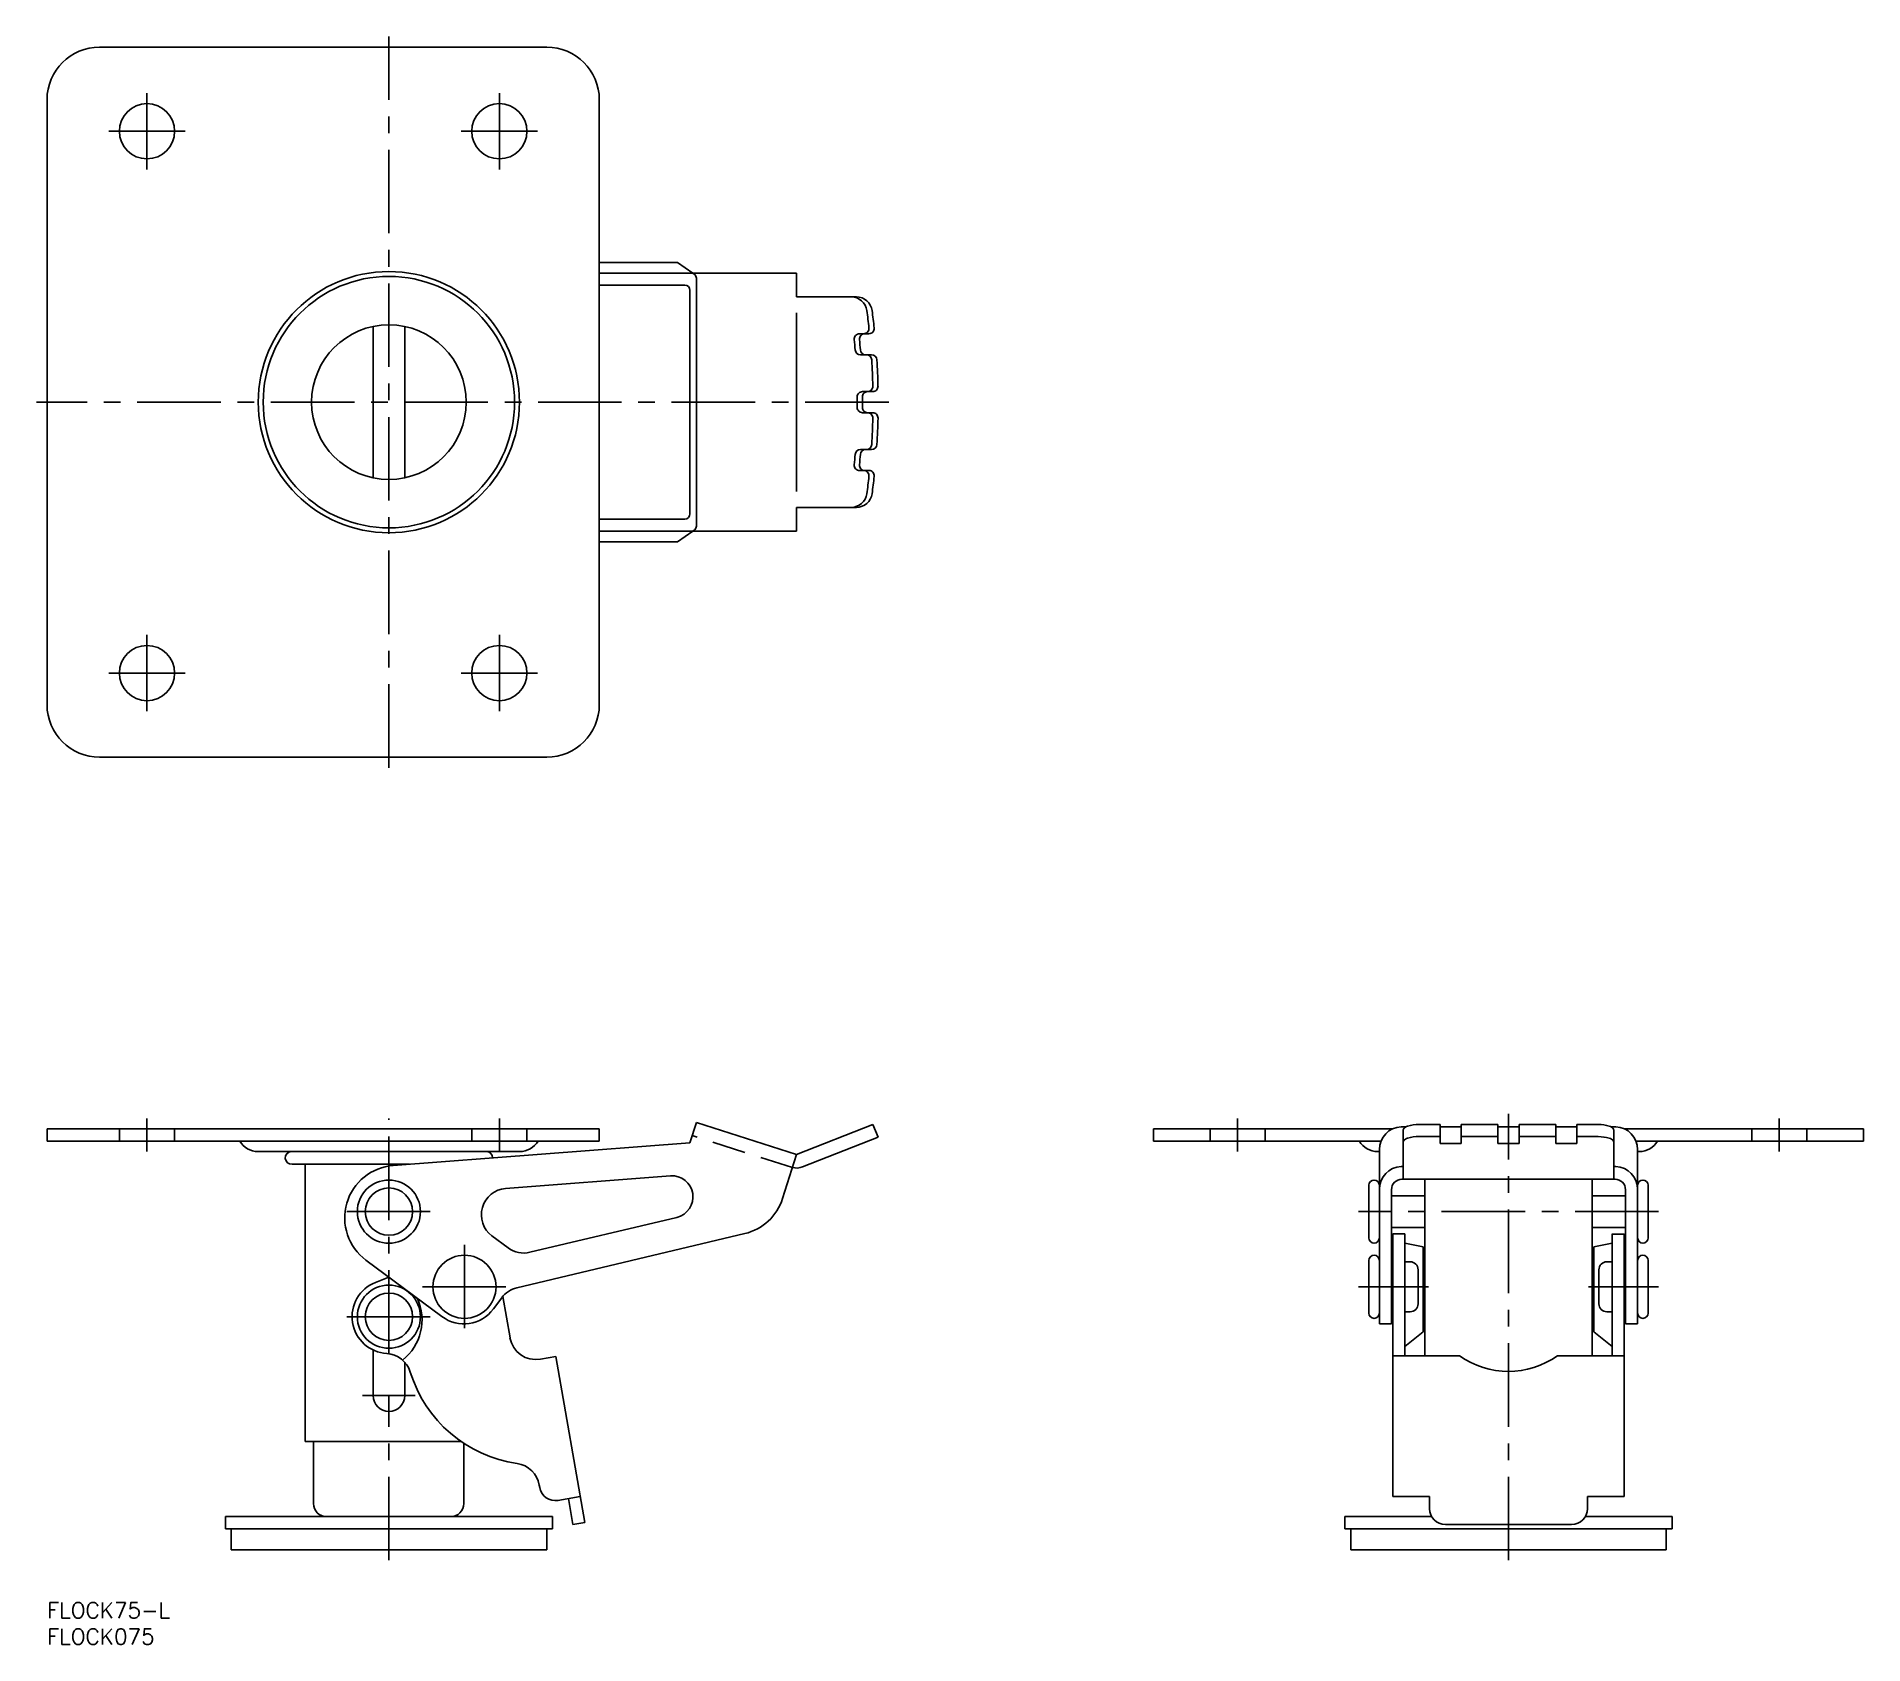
# Model space of a CAD drawing. Extents: x -2 to 345, y -8 to 298.
import ezdxf

# ---------------------------------------------------------------- set-up
doc = ezdxf.new("R2010")
doc.units = 0
doc.header["$LTSCALE"] = 0.5
doc.linetypes.add('CENTER', pattern=[50.8, 31.75, -6.35, 6.35, -6.35])
doc.linetypes.add('DASHED', pattern=[19.05, 12.7, -6.35])
for name, color, linetype in [('MSM_CENTER', 1, 'CENTER'), ('MSM_CONTINUOUS', 7, 'CONTINUOUS'), ('MSM_DASHED', 4, 'DASHED'), ('MSM_PART_NUMBER', 7, 'CONTINUOUS')]:
    doc.layers.add(name, color=color, linetype=linetype)
doc.styles.get("Standard").update_dxf_attribs({"font": 'txt.shx', "height": 3, "bigfont": 'bigfont.shx'})

# ---------------------------------------------------------------- blocks, each defined once
blk = doc.blocks.new('*U2')
at = {"layer": 'MSM_PART_NUMBER'}
blk.add_text('FLOCK75-L', height=3, dxfattribs=at).set_placement((0, -3))
blk = doc.blocks.new('*U3')
at = {"layer": 'MSM_PART_NUMBER'}
blk.add_text('FLOCK075', height=3, dxfattribs=at).set_placement((0, -8))

msp = doc.modelspace()

# ---------------------------------------------------------------- linework, layer by layer
at = {"layer": 'MSM_CENTER'}
for p, q in [((65, 158.66), (65, 297.66)), ((19, 286.91), (19, 272.41)), ((86, 272.41), (86, 286.91)), ((11.75, 279.66), (26.25, 279.66)), ((78.75, 279.66), (93.25, 279.66)), ((160.04, 228.17), (-2, 228.16)), ((19, 183.91), (19, 169.41)), ((86, 169.41), (86, 183.91)), ((11.75, 176.66), (26.25, 176.66)), ((78.75, 176.66), (93.25, 176.66)), ((19, 92), (19, 85.7)), ((65, 47.27), (65, 92)), ((86, 92), (86, 85.7)), ((226.38, 85.7), (226.38, 92)), ((277.88, 8), (277.88, 92.84)), ((329.38, 85.7), (329.38, 92)), ((57, 74.28), (73, 74.28)), ((306.43, 74.28), (249.33, 74.28)), ((79.37, 67.99), (79.37, 51.99)), ((71.37, 59.99), (87.37, 59.99)), ((262.68, 59.99), (249.33, 59.99)), ((293.08, 59.99), (306.43, 59.99)), ((57, 54.3), (73, 54.3)), ((60, 39.3), (70, 39.3)), ((65, 8), (65, 39.3))]:
    msp.add_line(p, q, dxfattribs=at)
at = {"layer": 'MSM_CONTINUOUS'}
for p, q in [((10, 295.66), (95, 295.66)), ((0, 285.66), (0, 170.66)), ((105, 285.66), (105, 170.66)), ((119.85, 254.71), (105, 254.71)), ((119.85, 254.71), (122.82, 252.71)), ((105, 252.71), (142.53, 252.71)), ((105, 250.41), (121.25, 250.41)), ((123.47, 251.71), (123.47, 204.61)), ((142.53, 248.16), (142.53, 252.71)), ((122.25, 249.41), (122.25, 206.91)), ((153.89, 248.16), (142.53, 248.16)), ((142.53, 211.16), (142.53, 245.16)), ((62, 242.55), (62, 213.77)), ((68, 242.55), (68, 213.77)), ((154.48, 241.16), (156.27, 241.16)), ((154.65, 237.16), (156.79, 237.16)), ((155.04, 230.16), (157, 230.16)), ((155.04, 226.16), (157, 226.16)), ((154.65, 219.16), (156.79, 219.16)), ((154.48, 215.16), (156.27, 215.16)), ((105, 205.91), (121.25, 205.91)), ((153.89, 208.16), (142.53, 208.16)), ((142.53, 203.61), (142.53, 208.16)), ((105, 203.61), (142.53, 203.61)), ((119.85, 201.61), (105, 201.61)), ((119.85, 201.61), (122.82, 203.61)), ((10, 160.66), (95, 160.66)), ((122.25, 87.37), (123.47, 91.2)), ((142.53, 85.14), (123.47, 91.2)), ((157.01, 90.84), (142.53, 85.14)), ((158, 88.44), (157.01, 90.84)), ((257.46, 90.4), (257.88, 90.4)), ((257.88, 90.4), (258.36, 90.4)), ((260.88, 90.84), (264.88, 90.84)), ((264.88, 90.84), (264.88, 87.2)), ((264.88, 90.4), (268.88, 90.4)), ((268.88, 90.84), (275.88, 90.84)), ((268.88, 87.2), (268.88, 90.84)), ((275.88, 90.84), (275.88, 88.34)), ((275.88, 87.2), (275.88, 90.84)), ((275.88, 90.4), (279.88, 90.4)), ((286.88, 90.84), (279.88, 90.84)), ((279.88, 88.34), (279.88, 90.84)), ((279.88, 90.84), (279.88, 87.2)), ((279.88, 90.84), (279.88, 90.84)), ((286.88, 87.2), (286.88, 90.84)), ((286.88, 90.4), (290.88, 90.4)), ((294.96, 90.84), (290.88, 90.84)), ((290.88, 90.84), (290.88, 87.2)), ((297.39, 90.4), (298.29, 90.4)), ((0, 90), (105, 90)), ((0, 87.7), (0, 90)), ((0, 87.7), (105, 87.7)), ((65.84, 83.06), (122.25, 87.37)), ((105, 87.7), (105, 90)), ((158, 88.44), (143.65, 82.79)), ((210.38, 90), (255.82, 90)), ((210.38, 87.7), (210.38, 90)), ((210.38, 87.7), (253.64, 87.7)), ((257.88, 89.84), (257.88, 80.44)), ((260.88, 88.54), (264.88, 88.54)), ((264.88, 87.2), (268.88, 87.2)), ((268.88, 88.54), (275.88, 88.54)), ((275.88, 87.2), (279.88, 87.2)), ((286.88, 88.54), (279.88, 88.54)), ((286.88, 87.2), (290.88, 87.2)), ((294.96, 88.54), (290.88, 88.54)), ((297.88, 80.44), (297.88, 89.84)), ((299.94, 90), (345.38, 90)), ((345.38, 87.7), (302.12, 87.7)), ((345.38, 90), (345.38, 87.7)), ((40.11, 85.7), (89.89, 85.7)), ((139.87, 76.79), (142.53, 85.14)), ((252.99, 85.7), (253.33, 85.7)), ((253.33, 52.95), (253.33, 86.1)), ((302.43, 52.95), (302.43, 86.1)), ((302.76, 85.7), (302.43, 85.7)), ((46.6, 83.3), (65, 83.3)), ((49.1, 83.3), (49.1, 30.6)), ((65, 83.3), (68.92, 83.3)), ((87.2, 78.68), (118.52, 81.07)), ((257.46, 82.84), (257.88, 82.84)), ((257.63, 80.44), (298.17, 80.44)), ((261.98, 80.44), (261.98, 46.89)), ((293.78, 80.44), (293.78, 46.89)), ((298.29, 82.85), (297.88, 82.85)), ((251.33, 69.28), (251.33, 79.28)), ((255.63, 52.95), (255.63, 78.44)), ((255.63, 77.28), (261.98, 77.28)), ((300.13, 77.28), (293.78, 77.28)), ((300.13, 52.95), (300.13, 78.45)), ((304.43, 69.28), (304.43, 79.28)), ((91.8, 66.55), (119.74, 73.19)), ((84.6, 69.68), (87.66, 67.4)), ((89.33, 59.8), (132.65, 70.09)), ((261.98, 71.28), (255.63, 71.28)), ((255.88, 20.13), (255.88, 70.03)), ((258.18, 70.03), (255.88, 70.03)), ((258.18, 46.89), (258.18, 70.03)), ((293.78, 71.28), (300.13, 71.28)), ((297.58, 47.13), (297.58, 70.02)), ((297.58, 46.89), (297.58, 70.03)), ((297.58, 70.02), (299.88, 70.02)), ((299.88, 20.13), (299.88, 70.03)), ((299.88, 27.02), (299.88, 70.02)), ((261.68, 67.61), (258.18, 68.3)), ((261.68, 67.61), (261.68, 51.42)), ((294.08, 67.61), (297.58, 68.3)), ((294.08, 67.61), (294.08, 51.42)), ((60.63, 65.07), (75.08, 54.33)), ((251.33, 54.99), (251.33, 64.99)), ((255.88, 62.99), (255.63, 62.99)), ((259.18, 64.74), (258.38, 64.74)), ((260.68, 56.74), (260.68, 63.24)), ((295.08, 56.74), (295.08, 63.24)), ((296.58, 64.74), (297.38, 64.74)), ((299.88, 62.99), (300.13, 62.99)), ((304.43, 54.99), (304.43, 64.99)), ((65.01, 61.81), (62.47, 60.83)), ((84.87, 55.77), (86.47, 57.92)), ((86.66, 58.16), (88.03, 50.28)), ((255.88, 56.99), (255.63, 56.99)), ((299.88, 56.99), (300.13, 56.99)), ((253.33, 52.95), (255.63, 52.95)), ((259.18, 55.24), (258.38, 55.24)), ((296.58, 55.24), (297.38, 55.24)), ((302.43, 52.95), (300.13, 52.95)), ((261.68, 51.42), (258.18, 48.61)), ((294.08, 51.42), (297.58, 48.61)), ((62, 47.98), (62, 39.3)), ((68, 39.3), (68, 45.66)), ((93.81, 46.21), (96.77, 46.73)), ((96.77, 46.73), (102.24, 15.2)), ((268.58, 46.89), (255.88, 46.89)), ((299.88, 46.89), (287.17, 46.89)), ((78.7, 30.6), (49.1, 30.6)), ((50.65, 18.8), (50.65, 30.6)), ((79.25, 18.8), (79.25, 30.23)), ((93.6, 22.3), (93.68, 21.83)), ((97.15, 19.39), (101.39, 20.13)), ((99.12, 19.73), (99.98, 14.81)), ((262.88, 20.13), (255.88, 20.13)), ((262.88, 20.13), (262.88, 17.81)), ((299.88, 20.13), (292.88, 20.13)), ((292.88, 20.13), (292.88, 17.81)), ((33.9, 16.3), (96.1, 16.3)), ((33.9, 14), (33.9, 16.3)), ((33.9, 14), (96.1, 14)), ((35, 10), (35, 14)), ((95, 10), (95, 14)), ((96.1, 14), (96.1, 16.3)), ((102.24, 15.2), (99.98, 14.81)), ((246.78, 16.3), (263.28, 16.3)), ((246.78, 14), (246.78, 16.3)), ((246.78, 14), (308.98, 14)), ((247.88, 10), (247.88, 14)), ((289.88, 14.81), (265.88, 14.81)), ((292.47, 16.3), (308.98, 16.3)), ((307.88, 10), (307.88, 14)), ((308.98, 14), (308.98, 16.3)), ((35, 10), (95, 10)), ((247.88, 10), (307.88, 10))]:
    msp.add_line(p, q, dxfattribs=at)
for centre, radius in [((19, 279.66), 5.25), ((86, 279.66), 5.25), ((65, 228.16), 24.83), ((65, 228.16), 23.9), ((65, 228.16), 14.7), ((19, 176.66), 5.25), ((86, 176.66), 5.25), ((65, 74.28), 6), ((65, 74.28), 4.5), ((79.37, 59.99), 6), ((65, 54.3), 6), ((65, 54.3), 4.5)]:
    msp.add_circle(centre, radius, dxfattribs=at)
for centre, radius, start, end in [((10, 285.66), 10, 90, 180), ((95, 285.66), 10, 0, 90), ((121.25, 249.41), 1, 0, 90), ((122.47, 251.71), 1, 0, 90), ((152.9, 245.16), 3, 7.6926, 90), ((153.89, 245.16), 3, 7.6926, 90), ((27.05, 228.16), 130, 6.2304, 7.6926), ((28.04, 228.16), 130, 6.2304, 7.6926), ((154.48, 240.16), 1, 90, 185.3794), ((27.05, 228.16), 127, 4.4808, 5.3794), ((155.47, 240.16), 1, 90, 185.3794), ((28.04, 228.16), 127, 4.4808, 5.3794), ((155.28, 242.16), 1, 270, 6.2304), ((156.27, 242.16), 1, 270, 6.2304), ((154.65, 238.16), 1, 184.4808, 270), ((155.64, 238.16), 1, 184.4808, 270), ((155.8, 236.16), 1, 3.5555, 90), ((156.79, 236.16), 1, 3.5555, 90), ((27.05, 228.16), 130, 1.3326, 3.5555), ((28.13, 228.17), 129.9, 1.3276, 3.5559), ((155.04, 229.16), 1, 90, 180.4476), ((156.03, 229.16), 1, 90, 180.4476), ((156.01, 231.16), 1, 270, 1.3326), ((157, 231.16), 1, 270, 1.3326), ((27.05, 228.16), 127, 359.5524, 0.4476), ((155.04, 227.16), 1, 179.5524, 270), ((28.04, 228.16), 127, 359.5524, 0.4476), ((156.03, 227.16), 1, 179.5524, 270), ((156.01, 225.16), 1, 358.6674, 90), ((157, 225.16), 1, 358.6674, 90), ((27.05, 228.16), 130, 356.4445, 358.6674), ((28.04, 228.16), 130, 356.4445, 358.6674), ((154.65, 218.16), 1, 90, 175.5192), ((155.64, 218.16), 1, 90, 175.5192), ((155.8, 220.16), 1, 270, 356.4445), ((156.79, 220.16), 1, 270, 356.4445), ((154.48, 216.16), 1, 174.6206, 270), ((27.05, 228.16), 127, 354.6206, 355.5192), ((155.47, 216.16), 1, 174.6206, 270), ((28.04, 228.16), 127, 354.6206, 355.5192), ((155.28, 214.16), 1, 353.7696, 90), ((27.05, 228.16), 130, 352.3074, 353.7696), ((156.27, 214.16), 1, 353.7696, 90), ((28.04, 228.16), 130, 352.3074, 353.7696), ((152.9, 211.16), 3, 270, 352.3074), ((153.89, 211.16), 3, 270, 352.3074), ((121.25, 206.91), 1, 270, 0), ((122.47, 204.61), 1, 270, 0), ((10, 170.66), 10, 180, 270), ((95, 170.66), 10, 270, 0), ((257.63, 86.1), 4.3, 92.1661, 180), ((259.09, 89.07), 1.51, 104.7485, 138.4022), ((260.79, 83.71), 7.14, 89.2838, 106.9778), ((294.97, 83.74), 7.1, 73.0016, 90.0636), ((296.66, 89.07), 1.51, 41.5978, 75.2515), ((298.13, 86.1), 4.3, 359.9995, 87.8334), ((40.11, 89.7), 4, 210, 270), ((89.89, 89.7), 4, 270, 330), ((252.99, 89.7), 4, 210, 270), ((258.27, 89.83), 0.397, 142.731, 178.6795), ((258.28, 87.53), 0.4, 142.8031, 177.2087), ((259.09, 86.77), 1.51, 104.7485, 138.4022), ((260.79, 81.41), 7.14, 89.2838, 106.9778), ((294.97, 81.44), 7.1, 73.0016, 90.0632), ((296.66, 86.77), 1.51, 41.5978, 75.2515), ((297.47, 89.83), 0.402, 1.7414, 37.1457), ((297.47, 87.53), 0.406, 3.1729, 37.0645), ((302.76, 89.7), 4, 270, 330), ((46.5, 84.5), 1.2, 94.8804, 274.8804), ((83.5, 84.5), 1.2, 0.2107, 85.1196), ((66.6, 73.09), 10, 94.3632, 233.3632), ((118.82, 77.08), 4, 283.3632, 94.3632), ((142.51, 85.56), 3, 255.1449, 292.3632), ((252.33, 79.28), 1, 0, 180), ((257.63, 78.55), 4.3, 92.1661, 180), ((257.63, 78.44), 2, 90, 180), ((298.13, 78.44), 2, 0.0012, 90.0012), ((298.13, 78.55), 4.3, 0.0012, 87.835), ((303.43, 79.28), 1, 359.9995, 179.9995), ((87.58, 73.69), 5, 94.3632, 233.3632), ((130.34, 79.82), 10, 283.3632, 342.3632), ((90.65, 71.41), 5, 233.3632, 283.3632), ((252.33, 69.28), 1, 180, 0), ((303.43, 69.28), 1, 179.9995, 359.9995), ((252.33, 64.99), 1, 0, 180), ((258.38, 64.54), 0.2, 87.7954, 180), ((259.18, 63.24), 1.5, 0, 90), ((296.58, 63.24), 1.5, 89.9995, 179.9995), ((297.38, 64.54), 0.2, 359.9995, 92.2041), ((303.43, 64.99), 1, 359.9995, 179.9995), ((65, 54.3), 7, 111.1689, 266.7922), ((90.48, 54.94), 5, 103.3632, 143.3632), ((61.55, 53.7), 9.75, 308.3683, 24.9444), ((79.25, 59.95), 7, 233.3632, 323.3632), ((259.18, 56.74), 1.5, 270, 0), ((296.58, 56.74), 1.5, 179.9995, 269.9995), ((252.33, 54.99), 1, 180, 0), ((258.38, 55.44), 0.2, 180, 272.2046), ((297.38, 55.44), 0.2, 267.7949, 359.9995), ((303.43, 54.99), 1, 179.9995, 359.9995), ((92.95, 51.14), 5, 189.859, 279.859), ((64.28, 42.32), 5, 17.0937, 86.5562), ((277.88, 59.79), 15.9, 234.2252, 305.7748), ((92.95, 51.14), 25, 197.0937, 261.7998), ((65, 39.3), 3, 180, 0), ((88.67, 21.45), 5, 9.859, 81.7998), ((96.64, 22.35), 3, 189.859, 279.859), ((53.15, 18.8), 2.5, 180, 270), ((76.75, 18.8), 2.5, 270, 0), ((265.88, 17.81), 3, 180, 270), ((289.88, 17.81), 3, 270, 0)]:
    msp.add_arc(centre, radius, start, end, dxfattribs=at)
at = {"layer": 'MSM_DASHED'}
for p, q in [((13.75, 90), (13.75, 87.7)), ((24.25, 87.7), (24.25, 90)), ((80.75, 90), (80.75, 87.7)), ((91.25, 90), (91.25, 87.7)), ((141.74, 82.66), (122.68, 88.72)), ((221.13, 90), (221.13, 87.7)), ((231.63, 90), (231.63, 87.7)), ((324.13, 90), (324.13, 87.7)), ((334.63, 90), (334.63, 87.7))]:
    msp.add_line(p, q, dxfattribs=at)

# ---------------------------------------------------------------- block references
at = {"layer": 'MSM_CONTINUOUS'}
for name in ['*U2', '*U3']:
    msp.add_blockref(name, (0, 0), dxfattribs=at)

doc.saveas('drawing.dxf')
